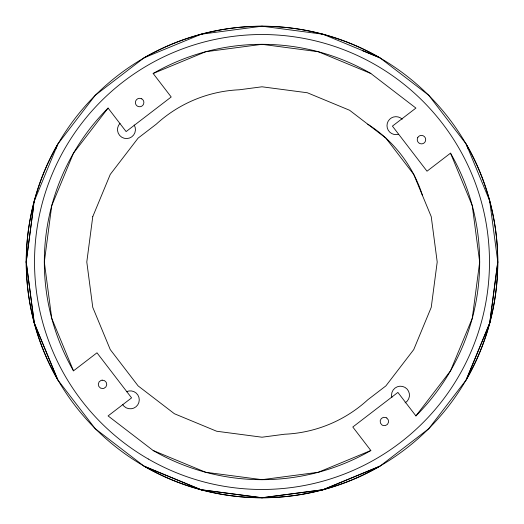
<?xml version="1.0" encoding="UTF-8"?>
<svg xmlns="http://www.w3.org/2000/svg" width="524" height="524" viewBox="0 0 524 524"><rect width="100%" height="100%" fill="white"/><g stroke="black" fill="none" stroke-linecap="round" stroke-linejoin="round"><path stroke-width="0.79" d="M34.237 200.974L26.2 262L34.237 323.026L57.791 379.9L95.263 428.737L144.1 466.209L200.974 489.763L262 497.8L323.026 489.763L379.9 466.209L428.737 428.737L466.209 379.9L489.763 323.026L497.8 262L489.698 200.987M497.728 262A235.728 235.728 0 0 1 144.139 466.144A235.728 235.728 0 0 1 144.139 57.856A235.728 235.728 0 0 1 497.728 262L489.698 323.013L466.838 378.38M33.503 207.072L26.2 262L34.302 323.013L57.162 378.38M55.577 149.582L57.162 145.62M34.302 200.987L57.791 144.1L95.263 95.263L144.1 57.791L200.987 34.302M108.082 108.082L73.484 153.159L51.738 205.663L44.324 262L51.738 318.337L73.484 370.841L96.986 352.803L131.583 397.886L108.082 415.918L153.159 450.516L205.663 472.262L262 479.676L318.337 472.262L370.841 450.516L352.803 427.014L397.886 392.417L415.918 415.918L450.516 370.841L472.262 318.337L479.676 262L472.262 205.663L450.516 153.159L427.014 171.197L392.417 126.114L415.918 108.082L370.841 73.484L318.337 51.738L262 44.324L205.663 51.738L153.159 73.484L171.197 96.986L126.114 131.583L108.082 108.082A217.676 217.676 0 0 0 73.484 370.841M200.974 34.237L262 26.2L323.026 34.237L379.9 57.791L428.737 95.263L466.209 144.1L489.763 200.974M466.838 145.62L468.423 149.582M362.791 50.769L378.38 57.162M122.596 404.449L124.05 406.283A8.98 8.98 0 0 0 135.978 406.788A8.98 8.98 0 0 0 137.864 395.004A8.98 8.98 0 0 0 126.376 391.762M378.38 466.838L323.013 489.698L262 497.728L200.987 489.698L145.62 466.838M367.75 124.188A131.531 131.531 0 0 1 422.488 195.524M391.867 397.631A8.98 8.98 0 0 1 397.297 386.784A8.98 8.98 0 0 1 408.576 391.251A8.98 8.98 0 0 1 405.111 402.877M398.43 134.288A8.98 8.98 0 0 1 387.262 123.461A8.98 8.98 0 0 1 402.222 119.203M134.177 124.974A8.98 8.98 0 0 1 131.74 136.856A8.98 8.98 0 0 1 119.688 135.467A8.98 8.98 0 0 1 120.022 123.337M466.209 144.1A235.8 235.8 0 0 1 466.209 379.9M379.9 466.209A235.8 235.8 0 0 1 144.1 466.209M57.791 379.9A235.8 235.8 0 0 1 57.791 144.1M144.1 57.791A235.8 235.8 0 0 1 379.9 57.791M450.516 153.159A217.676 217.676 0 0 1 415.918 415.918M370.841 450.516A217.676 217.676 0 0 1 153.159 450.516M153.159 73.484A217.676 217.676 0 0 1 370.841 73.484M92.761 216.654L86.794 262L92.761 307.346L110.269 349.606L138.107 385.893L174.394 413.731L216.654 431.239L262 437.206L284.676 434.219A131.531 131.531 0 0 0 367.75 399.812L385.893 385.893L413.731 349.606L431.239 307.346L437.206 262L431.239 216.654L413.731 174.394L385.893 138.107L349.606 110.269L307.346 92.761L262 86.794L239.324 89.781A131.531 131.531 0 0 0 156.25 124.188L138.107 138.107L110.269 174.394L92.761 216.654M417.798 137.524L417.379 138.539A4.231 4.231 0 0 0 421.466 143.871L422.56 143.727A4.231 4.231 0 0 0 425.134 141.755L425.554 140.733A4.231 4.231 0 0 0 421.466 135.408L420.372 135.552A4.231 4.231 0 0 0 417.798 137.524M102.16 380.149L101.086 380.385A4.231 4.231 0 0 0 102.907 388.579L103.981 388.336A4.231 4.231 0 0 0 102.16 380.149M141.755 98.866L140.733 98.447A4.231 4.231 0 0 0 135.408 102.534L135.552 103.628A4.231 4.231 0 0 0 137.524 106.202L138.539 106.621A4.231 4.231 0 0 0 143.871 102.534L143.727 101.44A4.231 4.231 0 0 0 141.755 98.866M386.791 418.001L385.815 417.49A4.231 4.231 0 0 0 381.931 424.931L382.913 425.442A4.231 4.231 0 0 0 386.791 418.001M148.266 458.998A227.475 227.475 0 0 0 489.475 262A227.475 227.475 0 0 0 148.266 65.002A227.475 227.475 0 0 0 148.266 458.998"/></g></svg>
